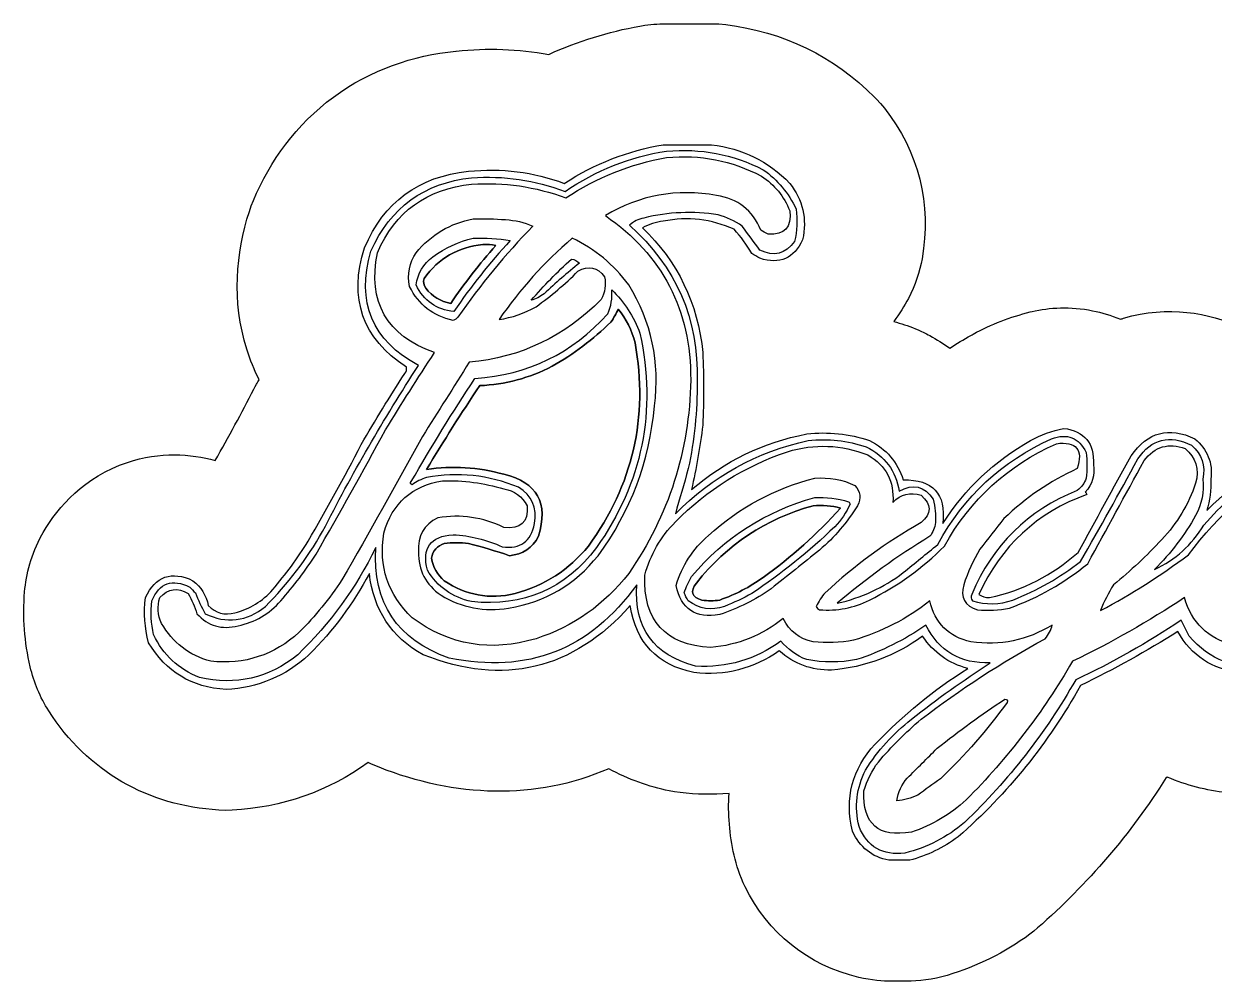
# Model space of a CAD drawing. Header units: millimetres. Extents: x -34.7 to 34.5, y -11.4 to 12.7.
# Drawn here: x -34.7 to -4.7, y -11.39 to 12.72 of the extents above; entities that cross this region are included whole.
import ezdxf

# ---------------------------------------------------------------- set-up
doc = ezdxf.new("R2010")
doc.units = ezdxf.units.MM
doc.layers.get('0').update_dxf_attribs({"linetype": 'CONTINUOUS'})

msp = doc.modelspace()

# ---------------------------------------------------------------- linework, layer by layer
for p, q in [((-19.172, 12.661), (-19.13, 12.668)), ((-18.53, 12.718), (-17.189, 12.718)), ((-17.189, 12.718), (-17.012, 12.697)), ((-23.811, 12.032), (-23.807, 12.032)), ((-23.807, 12.032), (-23.803, 12.033)), ((-13.263, 10.87), (-13.215, 10.821)), ((-13.215, 10.821), (-13.11, 10.712)), ((-13.11, 10.712), (-13.015, 10.594)), ((-29.015, 7.995), (-28.971, 8.135)), ((-28.971, 8.135), (-28.913, 8.27)), ((-9.337, 5.461), (-9.294, 5.471)), ((-11.949, 4.908), (-11.91, 4.888)), ((-11.91, 4.888), (-11.87, 4.866)), ((-10.836, 4.872), (-10.805, 4.89)), ((-10.805, 4.89), (-10.775, 4.906)), ((-28.867, 3.584), (-28.832, 3.645)), ((-28.899, 3.521), (-28.867, 3.584)), ((-34.243, -0.154), (-34.207, -0.091)), ((-25.939, -5.928), (-26.024, -5.881)), ((-25.747, -6.004), (-25.939, -5.928)), ((-18.299, -6.626), (-18.434, -6.598)), ((-11.886, -6.498), (-11.888, -6.5)), ((-18.162, -6.642), (-18.299, -6.626)), ((-29.618, -7.093), (-29.785, -7.083)), ((-29.451, -7.084), (-29.618, -7.093)), ((-9.249, -10.133), (-9.352, -10.209)), ((-9.152, -10.048), (-9.249, -10.133)), ((-12.461, -11.39), (-12.84, -11.39))]:
    msp.add_line(p, q)
for points in [[(-21.47, 11.948), (-20.739, 12.28), (-19.971, 12.519), (-19.172, 12.661)], [(-19.13, 12.668), (-18.921, 12.703), (-18.72, 12.718), (-18.53, 12.718)], [(-17.012, 12.697), (-15.566, 12.527), (-14.283, 11.898), (-13.263, 10.87)], [(-26.894, 10.875), (-25.955, 11.567), (-24.888, 11.919), (-23.811, 12.032)], [(-23.803, 12.033), (-23.018, 12.112), (-22.238, 12.085), (-21.47, 11.948)], [(-28.913, 8.27), (-28.488, 9.268), (-27.834, 10.183), (-26.894, 10.875)], [(-13.015, 10.594), (-12.152, 9.508), (-11.816, 8.168), (-12.065, 6.803)], [(-21.08, 8.7), (-20.312, 9.197), (-19.48, 9.522), (-18.584, 9.674)], [(-18.584, 9.674), (-18.178, 9.674), (-17.773, 9.674), (-17.367, 9.674)], [(-17.367, 9.674), (-16.597, 9.583), (-15.941, 9.259), (-15.398, 8.7)], [(-21.06, 8.497), (-20.281, 9.029), (-19.429, 9.367), (-18.503, 9.512)], [(-21.04, 8.335), (-20.261, 8.849), (-19.415, 9.188), (-18.503, 9.349)], [(-18.503, 9.512), (-17.645, 9.587), (-16.833, 9.432), (-16.068, 9.045)], [(-18.503, 9.349), (-17.656, 9.432), (-16.858, 9.276), (-16.109, 8.882)], [(-26.113, 7.076), (-25.621, 8.231), (-24.748, 8.874), (-23.495, 9.004)], [(-23.495, 9.004), (-22.665, 9.089), (-21.86, 8.987), (-21.08, 8.7)], [(-16.068, 9.045), (-15.704, 8.789), (-15.427, 8.457), (-15.236, 8.05)], [(-25.951, 6.995), (-25.459, 8.096), (-24.613, 8.711), (-23.414, 8.842)], [(-23.414, 8.842), (-22.604, 8.898), (-21.819, 8.783), (-21.06, 8.497)], [(-16.109, 8.882), (-15.782, 8.664), (-15.545, 8.373), (-15.398, 8.01)], [(-15.398, 8.7), (-15.067, 8.282), (-14.958, 7.809), (-15.074, 7.279)], [(-25.788, 6.955), (-25.337, 7.989), (-24.545, 8.564), (-23.414, 8.68)], [(-23.414, 8.68), (-22.599, 8.734), (-21.807, 8.619), (-21.04, 8.335)], [(-17.245, 8.395), (-18.244, 8.576), (-19.177, 8.407), (-20.045, 7.888)], [(-16.129, 7.523), (-16.336, 8.022), (-16.708, 8.313), (-17.245, 8.395)], [(-29.079, 4.523), (-29.462, 5.742), (-29.347, 6.945), (-29.015, 7.995)], [(-24.814, 6.955), (-24.433, 7.412), (-23.953, 7.696), (-23.373, 7.807)], [(-23.373, 7.807), (-23.103, 7.814), (-22.832, 7.807), (-22.562, 7.787)], [(-20.045, 7.888), (-18.602, 6.896), (-17.885, 5.516), (-17.894, 3.748)], [(-19.071, 7.827), (-19.214, 7.801), (-19.335, 7.74), (-19.437, 7.645)], [(-17.204, 7.908), (-17.833, 8.007), (-18.455, 7.98), (-19.071, 7.827)], [(-16.799, 7.543), (-17.37, 7.802), (-17.965, 7.87), (-18.584, 7.746)], [(-16.596, 7.624), (-16.783, 7.752), (-16.986, 7.846), (-17.204, 7.908)], [(-15.398, 8.01), (-15.345, 7.59), (-15.527, 7.394), (-15.946, 7.421)], [(-15.236, 8.05), (-15.2, 7.777), (-15.214, 7.506), (-15.277, 7.239)], [(-21.872, 7.624), (-22.564, 6.908), (-23.193, 6.144), (-23.759, 5.331)], [(-22.562, 7.787), (-22.32, 7.773), (-22.09, 7.719), (-21.872, 7.624)], [(-19.437, 7.645), (-18.26, 6.602), (-17.691, 5.29), (-17.732, 3.708)], [(-18.584, 7.746), (-18.772, 7.723), (-18.948, 7.669), (-19.112, 7.584)], [(-19.112, 7.584), (-18.222, 6.729), (-17.714, 5.681), (-17.59, 4.438)], [(-16.352, 6.934), (-16.481, 7.152), (-16.63, 7.355), (-16.799, 7.543)], [(-16.149, 7.015), (-16.298, 7.218), (-16.447, 7.421), (-16.596, 7.624)], [(-15.946, 7.421), (-16.01, 7.45), (-16.071, 7.484), (-16.129, 7.523)], [(-24.388, 6.853), (-24.077, 7.076), (-23.739, 7.231), (-23.373, 7.32)], [(-22.44, 7.259), (-22.96, 6.699), (-23.433, 6.104), (-23.86, 5.473)], [(-23.373, 7.32), (-23.059, 7.334), (-22.748, 7.314), (-22.44, 7.259)], [(-20.877, 7.32), (-21.582, 6.713), (-22.198, 6.03), (-22.724, 5.27)], [(-19.457, 6.143), (-19.834, 6.655), (-20.307, 7.048), (-20.877, 7.32)], [(-15.074, 7.279), (-15.29, 6.81), (-15.649, 6.654), (-16.149, 6.813)], [(-15.277, 7.239), (-15.507, 6.923), (-15.798, 6.849), (-16.149, 7.015)], [(-25.058, 4.073), (-26.165, 4.798), (-26.517, 5.799), (-26.113, 7.076)], [(-24.753, 4.114), (-25.922, 4.743), (-26.321, 5.704), (-25.951, 6.995)], [(-24.348, 4.438), (-25.558, 4.871), (-26.038, 5.709), (-25.788, 6.955)], [(-24.977, 6.102), (-25.039, 6.412), (-24.985, 6.696), (-24.814, 6.955)], [(-24.611, 6.305), (-24.248, 6.815), (-23.755, 7.099), (-23.13, 7.158)], [(-23.13, 7.158), (-23.755, 7.099), (-24.248, 6.815), (-24.611, 6.305)], [(-23.13, 7.158), (-23.755, 7.099), (-24.248, 6.815), (-24.611, 6.305)], [(-23.13, 7.158), (-23.755, 7.099), (-24.248, 6.815), (-24.611, 6.305)], [(-23.13, 7.158), (-23.755, 7.099), (-24.248, 6.815), (-24.611, 6.305)], [(-22.805, 7.137), (-23.215, 6.673), (-23.594, 6.186), (-23.942, 5.676)], [(-23.942, 5.676), (-23.594, 6.186), (-23.215, 6.673), (-22.805, 7.137)], [(-23.942, 5.676), (-23.594, 6.186), (-23.215, 6.673), (-22.805, 7.137)], [(-23.942, 5.676), (-23.594, 6.186), (-23.215, 6.673), (-22.805, 7.137)], [(-23.942, 5.676), (-23.594, 6.186), (-23.215, 6.673), (-22.805, 7.137)], [(-23.13, 7.158), (-23.021, 7.164), (-22.913, 7.157), (-22.805, 7.137)], [(-22.805, 7.137), (-22.913, 7.157), (-23.021, 7.164), (-23.13, 7.158)], [(-22.805, 7.137), (-22.913, 7.157), (-23.021, 7.164), (-23.13, 7.158)], [(-22.805, 7.137), (-22.913, 7.157), (-23.021, 7.164), (-23.13, 7.158)], [(-22.805, 7.137), (-22.913, 7.157), (-23.021, 7.164), (-23.13, 7.158)], [(-16.149, 6.813), (-16.217, 6.853), (-16.284, 6.894), (-16.352, 6.934)], [(-24.814, 6.143), (-24.773, 6.433), (-24.631, 6.67), (-24.388, 6.853)], [(-21.912, 5.757), (-21.593, 6.124), (-21.255, 6.469), (-20.898, 6.792)], [(-20.695, 6.691), (-21.004, 6.449), (-21.302, 6.192), (-21.588, 5.92)], [(-20.898, 6.792), (-20.82, 6.78), (-20.752, 6.746), (-20.695, 6.691)], [(-12.065, 6.803), (-12.124, 6.479), (-12.233, 6.139), (-12.407, 5.805)], [(-24.571, 6.062), (-24.624, 6.137), (-24.637, 6.219), (-24.611, 6.305)], [(-24.611, 6.305), (-24.637, 6.219), (-24.624, 6.137), (-24.571, 6.062)], [(-24.611, 6.305), (-24.637, 6.219), (-24.624, 6.137), (-24.571, 6.062)], [(-24.611, 6.305), (-24.637, 6.219), (-24.624, 6.137), (-24.571, 6.062)], [(-24.611, 6.305), (-24.637, 6.219), (-24.624, 6.137), (-24.571, 6.062)], [(-21.791, 5.595), (-21.415, 5.862), (-21.063, 6.16), (-20.735, 6.488)], [(-20.735, 6.488), (-20.47, 6.643), (-20.246, 6.595), (-20.066, 6.346)], [(-20.066, 6.346), (-20.023, 6.145), (-20.051, 5.956), (-20.147, 5.778)], [(-23.881, 5.25), (-24.384, 5.359), (-24.749, 5.643), (-24.977, 6.102)], [(-23.86, 5.473), (-24.3, 5.52), (-24.618, 5.743), (-24.814, 6.143)], [(-23.942, 5.676), (-24.193, 5.725), (-24.403, 5.853), (-24.571, 6.062)], [(-24.571, 6.062), (-24.403, 5.853), (-24.193, 5.725), (-23.942, 5.676)], [(-24.571, 6.062), (-24.403, 5.853), (-24.193, 5.725), (-23.942, 5.676)], [(-24.571, 6.062), (-24.403, 5.853), (-24.193, 5.725), (-23.942, 5.676)], [(-24.571, 6.062), (-24.403, 5.853), (-24.193, 5.725), (-23.942, 5.676)], [(-19.985, 5.412), (-19.898, 5.605), (-19.864, 5.808), (-19.883, 6.021)], [(-19.883, 6.021), (-19.567, 5.715), (-19.33, 5.35), (-19.173, 4.925)], [(-18.808, 3.099), (-18.663, 4.195), (-18.88, 5.21), (-19.457, 6.143)], [(-20.147, 5.778), (-21.065, 4.845), (-22.174, 4.317), (-23.475, 4.195)], [(-21.588, 5.92), (-21.691, 5.841), (-21.799, 5.787), (-21.912, 5.757)], [(-12.407, 5.805), (-12.507, 5.614), (-12.63, 5.416), (-12.777, 5.221)], [(-23.333, 3.789), (-21.995, 3.879), (-20.879, 4.421), (-19.985, 5.412)], [(-22.724, 5.27), (-22.397, 5.321), (-22.086, 5.429), (-21.791, 5.595)], [(-19.903, 5.209), (-19.832, 5.312), (-19.771, 5.42), (-19.721, 5.534)], [(-19.721, 5.534), (-19.771, 5.42), (-19.832, 5.312), (-19.903, 5.209)], [(-19.721, 5.534), (-19.771, 5.42), (-19.832, 5.312), (-19.903, 5.209)], [(-19.721, 5.534), (-19.516, 5.286), (-19.374, 5.002), (-19.295, 4.682)], [(-19.295, 4.682), (-19.374, 5.002), (-19.516, 5.286), (-19.721, 5.534)], [(-19.295, 4.682), (-19.374, 5.002), (-19.516, 5.286), (-19.721, 5.534)], [(-10.775, 4.906), (-10.32, 5.151), (-9.839, 5.337), (-9.337, 5.461)], [(-9.294, 5.471), (-8.854, 5.574), (-8.329, 5.61), (-7.766, 5.492)], [(-7.766, 5.492), (-7.543, 5.445), (-7.306, 5.377), (-7.066, 5.28)], [(-6.985, 5.305), (-5.868, 5.639), (-4.83, 5.433), (-4.043, 5.089)], [(-23.759, 5.331), (-23.789, 5.288), (-23.83, 5.261), (-23.881, 5.25)], [(-21.385, 4.093), (-20.844, 4.401), (-20.35, 4.773), (-19.903, 5.209)], [(-19.903, 5.209), (-20.35, 4.773), (-20.844, 4.401), (-21.385, 4.093)], [(-19.903, 5.209), (-20.35, 4.773), (-20.844, 4.401), (-21.385, 4.093)], [(-12.777, 5.221), (-12.686, 5.196), (-12.595, 5.169), (-12.505, 5.14)], [(-12.505, 5.14), (-12.328, 5.083), (-12.14, 5.008), (-11.949, 4.908)], [(-7.066, 5.28), (-7.039, 5.288), (-7.012, 5.297), (-6.985, 5.305)], [(-19.173, 4.925), (-18.746, 2.968), (-19.111, 1.168), (-20.269, -0.473)], [(-11.87, 4.866), (-11.695, 4.77), (-11.527, 4.664), (-11.365, 4.548)], [(-11.365, 4.548), (-11.193, 4.662), (-11.016, 4.77), (-10.836, 4.872)], [(-28.768, 3.755), (-28.889, 3.996), (-28.994, 4.252), (-29.079, 4.523)], [(-19.295, 4.682), (-18.957, 2.81), (-19.35, 1.106), (-20.472, -0.432)], [(-20.472, -0.432), (-19.35, 1.106), (-18.957, 2.81), (-19.295, 4.682)], [(-20.472, -0.432), (-19.35, 1.106), (-18.957, 2.81), (-19.295, 4.682)], [(-25.585, 2.49), (-25.183, 3.146), (-24.77, 3.796), (-24.348, 4.438)], [(-17.59, 4.438), (-17.563, 3.83), (-17.563, 3.221), (-17.59, 2.612)], [(-27.168, -0.067), (-26.436, 1.374), (-25.631, 2.767), (-24.753, 4.114)], [(-26.194, 2.125), (-25.845, 2.731), (-25.48, 3.326), (-25.098, 3.911)], [(-25.098, 3.911), (-25.059, 3.962), (-25.045, 4.016), (-25.058, 4.073)], [(-23.475, 4.195), (-23.867, 3.572), (-24.26, 2.95), (-24.652, 2.328)], [(-23.211, 3.606), (-22.566, 3.636), (-21.957, 3.798), (-21.385, 4.093)], [(-21.385, 4.093), (-21.957, 3.798), (-22.566, 3.636), (-23.211, 3.606)], [(-21.385, 4.093), (-21.957, 3.798), (-22.566, 3.636), (-23.211, 3.606)], [(-28.832, 3.645), (-28.81, 3.681), (-28.789, 3.718), (-28.768, 3.755)], [(-24.936, 1.191), (-24.426, 2.073), (-23.891, 2.939), (-23.333, 3.789)], [(-24.55, 1.496), (-24.12, 2.21), (-23.674, 2.914), (-23.211, 3.606)], [(-23.211, 3.606), (-23.674, 2.914), (-24.12, 2.21), (-24.55, 1.496)], [(-23.211, 3.606), (-23.674, 2.914), (-24.12, 2.21), (-24.55, 1.496)], [(-17.894, 3.748), (-17.923, 1.964), (-18.444, 0.34), (-19.457, -1.122)], [(-17.732, 3.708), (-17.728, 2.969), (-17.802, 2.238), (-17.955, 1.516)], [(-29.875, 1.722), (-29.538, 2.314), (-29.212, 2.914), (-28.899, 3.521)], [(-20.228, -0.676), (-19.404, 0.444), (-18.93, 1.702), (-18.808, 3.099)], [(-27.331, -0.635), (-26.739, 0.4), (-26.157, 1.442), (-25.585, 2.49)], [(-17.59, 2.612), (-17.659, 2.063), (-17.754, 1.522), (-17.874, 0.988)], [(-14.972, 2.389), (-14.431, 2.452), (-13.904, 2.398), (-13.389, 2.226)], [(-9.331, 2.226), (-9.068, 2.368), (-8.79, 2.47), (-8.499, 2.531)], [(-8.499, 2.531), (-7.966, 2.461), (-7.716, 2.157), (-7.748, 1.618)], [(-6.794, 1.841), (-6.379, 2.44), (-5.845, 2.583), (-5.191, 2.267)], [(-27.534, -0.31), (-27.066, 0.488), (-26.62, 1.3), (-26.194, 2.125)], [(-24.652, 2.328), (-25.318, 1.117), (-25.994, -0.087), (-26.681, -1.284)], [(-18.28, 0.38), (-17.349, 1.323), (-16.232, 1.939), (-14.932, 2.226)], [(-17.874, 0.988), (-17.033, 1.71), (-16.066, 2.177), (-14.972, 2.389)], [(-14.932, 2.226), (-14.432, 2.279), (-13.945, 2.225), (-13.471, 2.064)], [(-13.389, 2.226), (-12.965, 2.012), (-12.681, 1.68), (-12.537, 1.232)], [(-11.664, -0.391), (-11.01, 0.818), (-10.056, 1.704), (-8.803, 2.267)], [(-11.543, 0.136), (-10.978, 1.012), (-10.24, 1.709), (-9.331, 2.226)], [(-11.502, -0.432), (-10.847, 0.737), (-9.907, 1.596), (-8.681, 2.145)], [(-8.803, 2.267), (-8.406, 2.416), (-8.115, 2.301), (-7.931, 1.922)], [(-8.681, 2.145), (-8.176, 2.209), (-8, 1.999), (-8.154, 1.516)], [(-6.632, 1.76), (-6.279, 2.269), (-5.826, 2.384), (-5.272, 2.105)], [(-5.272, 2.105), (-5.016, 1.878), (-4.922, 1.594), (-4.988, 1.252)], [(-5.191, 2.267), (-4.874, 2.005), (-4.738, 1.667), (-4.785, 1.252)], [(-4.968, 0.096), (-4.079, 1.105), (-2.99, 1.802), (-1.701, 2.186)], [(-4.887, 0.461), (-4.085, 1.276), (-3.144, 1.878), (-2.066, 2.267)], [(-32.087, 1.675), (-31.262, 1.949), (-30.492, 1.889), (-29.875, 1.722)], [(-18.28, 0.177), (-17.481, 0.986), (-16.541, 1.574), (-15.459, 1.942)], [(-15.459, 1.942), (-14.773, 2.15), (-14.096, 2.123), (-13.43, 1.861)], [(-13.471, 2.064), (-13.001, 1.836), (-12.724, 1.464), (-12.639, 0.948)], [(-13.43, 1.861), (-12.972, 1.593), (-12.762, 1.193), (-12.801, 0.664)], [(-8.134, -0.594), (-7.687, 0.217), (-7.241, 1.029), (-6.794, 1.841)], [(-7.931, 1.922), (-7.904, 1.706), (-7.904, 1.489), (-7.931, 1.273)], [(-6.469, 1.719), (-6.199, 2.074), (-5.854, 2.176), (-5.435, 2.023)], [(-5.435, 2.023), (-5.161, 1.795), (-5.074, 1.504), (-5.171, 1.151)], [(-34.207, -0.091), (-33.831, 0.558), (-33.167, 1.316), (-32.087, 1.675)], [(-22.602, 1.374), (-23.247, 1.553), (-23.897, 1.593), (-24.55, 1.496)], [(-24.55, 1.496), (-23.897, 1.593), (-23.247, 1.553), (-22.602, 1.374)], [(-24.55, 1.496), (-23.897, 1.593), (-23.247, 1.553), (-22.602, 1.374)], [(-17.955, 1.516), (-18.065, 1.133), (-18.173, 0.755), (-18.28, 0.38)], [(-8.154, 1.516), (-8.842, 1.203), (-9.457, 0.783), (-10, 0.258)], [(-8.073, -0.818), (-7.577, 0.032), (-7.097, 0.891), (-6.632, 1.76)], [(-7.748, 1.618), (-7.706, 1.352), (-7.773, 1.122), (-7.951, 0.928)], [(-7.89, -0.878), (-7.416, -0.013), (-6.943, 0.853), (-6.469, 1.719)], [(-5.353, -0.655), (-4.6, 0.371), (-3.653, 1.169), (-2.512, 1.739)], [(-25.626, -0.107), (-25.412, 0.647), (-24.919, 1.087), (-24.145, 1.212)], [(-24.55, 1.293), (-24.683, 1.251), (-24.804, 1.19), (-24.916, 1.11)], [(-22.237, 1.049), (-22.987, 1.358), (-23.758, 1.44), (-24.55, 1.293)], [(-24.145, 1.212), (-23.621, 1.224), (-23.107, 1.156), (-22.602, 1.009)], [(-21.73, -0.188), (-21.469, 0.65), (-21.76, 1.171), (-22.602, 1.374)], [(-22.602, 1.374), (-21.76, 1.171), (-21.469, 0.65), (-21.73, -0.188)], [(-22.602, 1.374), (-21.76, 1.171), (-21.469, 0.65), (-21.73, -0.188)], [(-17.448, -0.168), (-16.673, 0.537), (-15.78, 1.017), (-14.769, 1.273)], [(-14.769, 1.273), (-14.412, 1.307), (-14.074, 1.246), (-13.755, 1.09)], [(-12.537, 1.232), (-11.793, 1.252), (-11.461, 0.887), (-11.543, 0.136)], [(-7.931, 1.273), (-7.974, 1.148), (-8.048, 1.047), (-8.154, 0.968)], [(-4.988, 1.252), (-4.956, 0.929), (-5.017, 0.624), (-5.171, 0.339)], [(-4.785, 1.252), (-4.783, 0.98), (-4.817, 0.716), (-4.887, 0.461)], [(-24.916, 1.11), (-24.957, 1.131), (-24.964, 1.158), (-24.936, 1.191)], [(-22.602, 1.009), (-22.336, 0.958), (-22.14, 0.816), (-22.014, 0.583)], [(-21.831, 0.136), (-21.758, 0.532), (-21.893, 0.836), (-22.237, 1.049)], [(-13.755, 1.09), (-13.614, 0.94), (-13.593, 0.771), (-13.694, 0.583)], [(-12.639, 0.948), (-12.293, 1.149), (-12.009, 1.081), (-11.786, 0.745)], [(-8.154, 0.968), (-9.404, 0.462), (-10.29, -0.41), (-10.812, -1.65)], [(-7.951, 0.928), (-7.932, 0.911), (-7.919, 0.891), (-7.91, 0.867)], [(-5.171, 1.151), (-5.354, 0.616), (-5.638, 0.143), (-6.023, -0.27)], [(-17.874, -1.203), (-17.043, -0.215), (-16.008, 0.448), (-14.769, 0.786)], [(-14.769, 0.786), (-14.479, 0.802), (-14.195, 0.768), (-13.917, 0.684)], [(-13.876, 0.623), (-13.975, 0.413), (-14.103, 0.223), (-14.262, 0.055)], [(-13.917, 0.684), (-13.898, 0.667), (-13.885, 0.647), (-13.876, 0.623)], [(-12.801, 0.664), (-12.6, 0.875), (-12.363, 0.936), (-12.091, 0.846)], [(-12.091, 0.846), (-11.82, 0.616), (-11.82, 0.386), (-12.091, 0.156)], [(-11.786, 0.745), (-11.737, 0.55), (-11.717, 0.354), (-11.725, 0.156)], [(-7.91, 0.867), (-9.17, 0.407), (-10.076, -0.432), (-10.63, -1.65)], [(-22.602, 0.035), (-23.134, 0.294), (-23.688, 0.375), (-24.266, 0.278)], [(-22.014, 0.583), (-21.986, 0.164), (-22.183, -0.019), (-22.602, 0.035)], [(-17.752, -1.365), (-16.982, -0.395), (-16.001, 0.254), (-14.81, 0.583)], [(-14.81, 0.583), (-16.001, 0.254), (-16.982, -0.395), (-17.752, -1.365)], [(-14.81, 0.583), (-16.001, 0.254), (-16.982, -0.395), (-17.752, -1.365)], [(-14.81, 0.583), (-16.001, 0.254), (-16.982, -0.395), (-17.752, -1.365)], [(-14.81, 0.583), (-16.001, 0.254), (-16.982, -0.395), (-17.752, -1.365)], [(-14.12, 0.522), (-14.707, -0.133), (-15.356, -0.715), (-16.068, -1.223)], [(-16.068, -1.223), (-15.356, -0.715), (-14.707, -0.133), (-14.12, 0.522)], [(-16.068, -1.223), (-15.356, -0.715), (-14.707, -0.133), (-14.12, 0.522)], [(-16.068, -1.223), (-15.356, -0.715), (-14.707, -0.133), (-14.12, 0.522)], [(-16.068, -1.223), (-15.356, -0.715), (-14.707, -0.133), (-14.12, 0.522)], [(-14.81, 0.583), (-14.572, 0.601), (-14.342, 0.581), (-14.12, 0.522)], [(-14.12, 0.522), (-14.342, 0.581), (-14.572, 0.601), (-14.81, 0.583)], [(-14.12, 0.522), (-14.342, 0.581), (-14.572, 0.601), (-14.81, 0.583)], [(-14.12, 0.522), (-14.342, 0.581), (-14.572, 0.601), (-14.81, 0.583)], [(-14.12, 0.522), (-14.342, 0.581), (-14.572, 0.601), (-14.81, 0.583)], [(-13.694, 0.583), (-13.951, 0.163), (-14.269, -0.209), (-14.648, -0.533)], [(-5.171, 0.339), (-5.453, -0.16), (-5.798, -0.613), (-6.206, -1.021)], [(-24.266, 0.278), (-24.618, 0.104), (-24.78, -0.181), (-24.753, -0.574)], [(-22.643, -0.452), (-22.185, -0.515), (-21.914, -0.319), (-21.831, 0.136)], [(-19.051, -1.163), (-18.909, -0.649), (-18.652, -0.202), (-18.28, 0.177)], [(-14.262, 0.055), (-14.912, -0.568), (-15.608, -1.129), (-16.352, -1.629)], [(-12.091, 0.156), (-12.964, -0.338), (-13.769, -0.926), (-14.505, -1.609)], [(-11.725, 0.156), (-11.741, 0.028), (-11.789, -0.087), (-11.867, -0.188)], [(-10, 0.258), (-10.203, 0.001), (-10.406, -0.256), (-10.609, -0.513)], [(-6.206, -1.021), (-5.681, -0.78), (-5.269, -0.408), (-4.968, 0.096)], [(-34.677, -1.588), (-34.64, -1.138), (-34.513, -0.639), (-34.243, -0.154)], [(-28.609, -1.954), (-28.045, -1.387), (-27.565, -0.758), (-27.168, -0.067)], [(-24.916, -2.238), (-25.523, -1.656), (-25.76, -0.946), (-25.626, -0.107)], [(-24.53, -1.041), (-24.671, -0.483), (-24.454, -0.185), (-23.881, -0.148)], [(-23.881, -0.148), (-23.448, -0.17), (-23.036, -0.271), (-22.643, -0.452)], [(-22.46, -0.676), (-22.126, -0.644), (-21.882, -0.482), (-21.73, -0.188)], [(-21.73, -0.188), (-21.882, -0.482), (-22.126, -0.644), (-22.46, -0.676)], [(-21.73, -0.188), (-21.882, -0.482), (-22.126, -0.644), (-22.46, -0.676)], [(-18.26, -1.426), (-18.113, -0.93), (-17.842, -0.511), (-17.448, -0.168)], [(-11.867, -0.188), (-12.691, -0.687), (-13.469, -1.248), (-14.201, -1.873)], [(-6.023, -0.27), (-6.404, -0.678), (-6.81, -1.057), (-7.241, -1.406)], [(-28.426, -1.528), (-28.097, -1.145), (-27.8, -0.739), (-27.534, -0.31)], [(-25.829, -0.473), (-26.328, -1.486), (-26.984, -2.386), (-27.797, -3.172)], [(-23.982, -3.253), (-25.294, -2.792), (-25.91, -1.866), (-25.829, -0.473)], [(-24.753, -0.574), (-24.76, -1.041), (-24.571, -1.406), (-24.185, -1.67)], [(-24.429, -0.736), (-24.392, -0.551), (-24.283, -0.429), (-24.104, -0.371)], [(-24.104, -0.371), (-24.283, -0.429), (-24.392, -0.551), (-24.429, -0.736)], [(-24.104, -0.371), (-24.283, -0.429), (-24.392, -0.551), (-24.429, -0.736)], [(-24.104, -0.371), (-23.901, -0.344), (-23.698, -0.344), (-23.495, -0.371)], [(-23.495, -0.371), (-23.698, -0.344), (-23.901, -0.344), (-24.104, -0.371)], [(-23.495, -0.371), (-23.698, -0.344), (-23.901, -0.344), (-24.104, -0.371)], [(-23.495, -0.371), (-23.145, -0.455), (-22.8, -0.557), (-22.46, -0.676)], [(-22.46, -0.676), (-22.8, -0.557), (-23.145, -0.455), (-23.495, -0.371)], [(-22.46, -0.676), (-22.8, -0.557), (-23.145, -0.455), (-23.495, -0.371)], [(-20.269, -0.473), (-21.059, -1.516), (-22.107, -1.969), (-23.414, -1.832)], [(-20.472, -0.432), (-20.96, -1.031), (-21.575, -1.43), (-22.318, -1.629)], [(-22.318, -1.629), (-21.575, -1.43), (-20.96, -1.031), (-20.472, -0.432)], [(-22.318, -1.629), (-21.575, -1.43), (-20.96, -1.031), (-20.472, -0.432)], [(-14.648, -0.533), (-15.053, -0.858), (-15.459, -1.183), (-15.865, -1.508)], [(-13.389, -1.792), (-12.685, -1.443), (-12.056, -0.99), (-11.502, -0.432)], [(-12.537, -1.102), (-12.246, -0.865), (-11.955, -0.628), (-11.664, -0.391)], [(-10.609, -0.513), (-10.776, -0.796), (-10.911, -1.093), (-11.015, -1.406)], [(-10.366, -1.731), (-9.521, -1.549), (-8.777, -1.17), (-8.134, -0.594)], [(-28.223, -1.812), (-27.896, -1.441), (-27.599, -1.049), (-27.331, -0.635)], [(-24.104, -1.305), (-24.281, -1.155), (-24.389, -0.965), (-24.429, -0.736)], [(-24.429, -0.736), (-24.389, -0.965), (-24.281, -1.155), (-24.104, -1.305)], [(-24.429, -0.736), (-24.389, -0.965), (-24.281, -1.155), (-24.104, -1.305)], [(-22.481, -1.995), (-21.561, -1.842), (-20.81, -1.403), (-20.228, -0.676)], [(-9.858, -1.995), (-9.137, -1.732), (-8.481, -1.36), (-7.89, -0.878)], [(-9.777, -1.792), (-9.159, -1.55), (-8.591, -1.225), (-8.073, -0.818)], [(-7.565, -2.055), (-6.79, -1.644), (-6.053, -1.178), (-5.353, -0.655)], [(-31.633, -1.731), (-31.376, -1.19), (-30.977, -1.048), (-30.435, -1.305)], [(-25.991, -1.122), (-26.395, -1.881), (-26.902, -2.564), (-27.513, -3.172)], [(-24.632, -3.172), (-25.435, -2.722), (-25.888, -2.039), (-25.991, -1.122)], [(-23.414, -1.832), (-23.9, -1.725), (-24.272, -1.461), (-24.53, -1.041)], [(-19.457, -1.122), (-20.069, -1.91), (-20.846, -2.458), (-21.791, -2.766)], [(-17.387, -2.989), (-18.539, -2.92), (-19.093, -2.311), (-19.051, -1.163)], [(-14.201, -1.873), (-13.593, -1.738), (-13.038, -1.481), (-12.537, -1.102)], [(-31.47, -1.812), (-31.278, -1.361), (-30.96, -1.246), (-30.517, -1.467)], [(-30.517, -1.467), (-30.469, -1.514), (-30.422, -1.562), (-30.375, -1.609)], [(-30.435, -1.305), (-30.23, -1.464), (-30.102, -1.673), (-30.05, -1.934)], [(-26.681, -1.284), (-26.996, -1.757), (-27.355, -2.197), (-27.757, -2.603)], [(-22.318, -1.629), (-22.965, -1.783), (-23.56, -1.675), (-24.104, -1.305)], [(-24.104, -1.305), (-23.56, -1.675), (-22.965, -1.783), (-22.318, -1.629)], [(-24.104, -1.305), (-23.56, -1.675), (-22.965, -1.783), (-22.318, -1.629)], [(-19.254, -1.406), (-20.425, -3.043), (-22.002, -3.659), (-23.982, -3.253)], [(-17.773, -3.456), (-18.826, -3.184), (-19.32, -2.501), (-19.254, -1.406)], [(-17.164, -2.157), (-17.772, -2.266), (-18.138, -2.022), (-18.26, -1.426)], [(-18.057, -1.609), (-18.007, -1.469), (-17.946, -1.334), (-17.874, -1.203)], [(-17.61, -1.792), (-17.869, -1.72), (-17.916, -1.578), (-17.752, -1.365)], [(-17.752, -1.365), (-17.916, -1.578), (-17.869, -1.72), (-17.61, -1.792)], [(-17.752, -1.365), (-17.916, -1.578), (-17.869, -1.72), (-17.61, -1.792)], [(-17.752, -1.365), (-17.916, -1.578), (-17.869, -1.72), (-17.61, -1.792)], [(-17.752, -1.365), (-17.916, -1.578), (-17.869, -1.72), (-17.61, -1.792)], [(-16.068, -1.223), (-16.404, -1.466), (-16.77, -1.655), (-17.164, -1.792)], [(-17.164, -1.792), (-16.77, -1.655), (-16.404, -1.466), (-16.068, -1.223)], [(-17.164, -1.792), (-16.77, -1.655), (-16.404, -1.466), (-16.068, -1.223)], [(-17.164, -1.792), (-16.77, -1.655), (-16.404, -1.466), (-16.068, -1.223)], [(-17.164, -1.792), (-16.77, -1.655), (-16.404, -1.466), (-16.068, -1.223)], [(-11.015, -1.406), (-11.106, -1.732), (-10.991, -1.942), (-10.67, -2.035)], [(-7.241, -1.406), (-7.373, -1.617), (-7.481, -1.834), (-7.565, -2.055)], [(-34.537, -3.474), (-34.682, -2.854), (-34.729, -2.221), (-34.677, -1.588)], [(-31.552, -2.867), (-31.65, -2.495), (-31.677, -2.116), (-31.633, -1.731)], [(-31.227, -2.38), (-31.33, -2.167), (-31.344, -1.951), (-31.267, -1.731)], [(-31.267, -1.731), (-31.061, -1.503), (-30.824, -1.469), (-30.557, -1.629)], [(-30.557, -1.629), (-30.467, -1.791), (-30.393, -1.96), (-30.334, -2.137)], [(-30.375, -1.609), (-30.301, -1.79), (-30.22, -1.966), (-30.131, -2.137)], [(-29.38, -2.116), (-29.002, -2.019), (-28.684, -1.822), (-28.426, -1.528)], [(-24.185, -1.67), (-23.66, -1.987), (-23.092, -2.096), (-22.481, -1.995)], [(-17.955, -1.812), (-17.999, -1.748), (-18.033, -1.681), (-18.057, -1.609)], [(-17.164, -1.792), (-17.313, -1.819), (-17.461, -1.819), (-17.61, -1.792)], [(-17.61, -1.792), (-17.461, -1.819), (-17.313, -1.819), (-17.164, -1.792)], [(-17.61, -1.792), (-17.461, -1.819), (-17.313, -1.819), (-17.164, -1.792)], [(-17.61, -1.792), (-17.461, -1.819), (-17.313, -1.819), (-17.164, -1.792)], [(-17.61, -1.792), (-17.461, -1.819), (-17.313, -1.819), (-17.164, -1.792)], [(-15.865, -1.508), (-16.264, -1.788), (-16.697, -2.005), (-17.164, -2.157)], [(-16.352, -1.629), (-16.577, -1.749), (-16.807, -1.857), (-17.042, -1.954)], [(-14.505, -1.609), (-14.597, -1.713), (-14.671, -1.828), (-14.729, -1.954)], [(-14.648, -2.035), (-14.205, -2.074), (-13.786, -1.993), (-13.389, -1.792)], [(-10.812, -1.65), (-10.844, -1.708), (-10.837, -1.762), (-10.792, -1.812)], [(-10.792, -1.812), (-10.454, -1.917), (-10.116, -1.911), (-9.777, -1.792)], [(-10.63, -1.65), (-10.554, -1.71), (-10.466, -1.737), (-10.366, -1.731)], [(-5.455, -1.731), (-6.353, -2.33), (-7.294, -2.864), (-8.276, -3.334)], [(-4.217, -2.928), (-4.858, -2.76), (-5.271, -2.361), (-5.455, -1.731)], [(-31.43, -2.664), (-31.491, -2.383), (-31.504, -2.099), (-31.47, -1.812)], [(-30.131, -2.137), (-29.589, -2.394), (-29.082, -2.333), (-28.609, -1.954)], [(-30.05, -1.934), (-29.864, -2.122), (-29.641, -2.183), (-29.38, -2.116)], [(-29.299, -2.441), (-28.87, -2.35), (-28.512, -2.141), (-28.223, -1.812)], [(-19.416, -1.934), (-20.87, -3.556), (-22.608, -3.968), (-24.632, -3.172)], [(-17.813, -3.618), (-18.736, -3.426), (-19.27, -2.864), (-19.416, -1.934)], [(-17.042, -1.954), (-17.374, -2.068), (-17.679, -2.02), (-17.955, -1.812)], [(-14.729, -1.954), (-14.712, -1.992), (-14.685, -2.019), (-14.648, -2.035)], [(-11.867, -1.812), (-12.444, -2.266), (-13.086, -2.597), (-13.795, -2.806)], [(-10.832, -2.847), (-11.395, -2.717), (-11.74, -2.372), (-11.867, -1.812)], [(-10.67, -2.035), (-10.398, -2.064), (-10.127, -2.05), (-9.858, -1.995)], [(-29.989, -3.334), (-30.533, -3.182), (-30.946, -2.864), (-31.227, -2.38)], [(-30.334, -2.137), (-30.054, -2.446), (-29.709, -2.547), (-29.299, -2.441)], [(-21.791, -2.766), (-22.926, -3.106), (-23.968, -2.931), (-24.916, -2.238)], [(-15.561, -2.258), (-16.097, -2.682), (-16.706, -2.925), (-17.387, -2.989)], [(-14.81, -2.847), (-15.155, -2.772), (-15.406, -2.576), (-15.561, -2.258)], [(-5.536, -2.299), (-6.379, -2.866), (-7.265, -3.367), (-8.194, -3.801)], [(-5.333, -2.705), (-5.401, -2.57), (-5.468, -2.434), (-5.536, -2.299)], [(-30.273, -3.74), (-30.803, -3.533), (-31.189, -3.174), (-31.43, -2.664)], [(-27.757, -2.603), (-28.389, -3.18), (-29.134, -3.423), (-29.989, -3.334)], [(-11.969, -2.421), (-12.506, -2.797), (-13.087, -3.088), (-13.714, -3.293)], [(-10.345, -3.374), (-11.095, -3.399), (-11.636, -3.081), (-11.969, -2.421)], [(-8.783, -2.421), (-9.415, -2.807), (-10.098, -2.949), (-10.832, -2.847)], [(-8.966, -2.766), (-8.875, -2.659), (-8.814, -2.544), (-8.783, -2.421)], [(-5.617, -2.583), (-6.406, -3.083), (-7.225, -3.536), (-8.073, -3.943)], [(-4.055, -3.618), (-4.758, -3.541), (-5.279, -3.196), (-5.617, -2.583)], [(-29.603, -4.044), (-30.465, -3.993), (-31.114, -3.6), (-31.552, -2.867)], [(-15.622, -2.827), (-16.264, -3.295), (-16.981, -3.505), (-17.773, -3.456)], [(-14.972, -3.293), (-15.229, -3.191), (-15.446, -3.036), (-15.622, -2.827)], [(-13.795, -2.806), (-14.132, -2.865), (-14.47, -2.879), (-14.81, -2.847)], [(-12.05, -2.705), (-12.735, -3.2), (-13.5, -3.484), (-14.343, -3.557)], [(-12.091, -4.795), (-11.104, -4.039), (-10.062, -3.362), (-8.966, -2.766)], [(-10.914, -3.517), (-11.395, -3.386), (-11.774, -3.116), (-12.05, -2.705)], [(-3.365, -3.415), (-4.16, -3.548), (-4.816, -3.311), (-5.333, -2.705)], [(-27.797, -3.172), (-28.53, -3.764), (-29.355, -3.953), (-30.273, -3.74)], [(-27.513, -3.172), (-28.103, -3.713), (-28.799, -4.004), (-29.603, -4.044)], [(-15.662, -3.07), (-16.31, -3.526), (-17.027, -3.709), (-17.813, -3.618)], [(-14.343, -3.557), (-14.851, -3.566), (-15.29, -3.404), (-15.662, -3.07)], [(-13.714, -3.293), (-14.134, -3.37), (-14.553, -3.37), (-14.972, -3.293)], [(-34.069, -4.583), (-34.288, -4.241), (-34.445, -3.866), (-34.537, -3.474)], [(-13.247, -5.424), (-12.546, -4.688), (-11.768, -4.053), (-10.914, -3.517)], [(-12.334, -4.795), (-11.694, -4.29), (-11.031, -3.816), (-10.345, -3.374)], [(-8.276, -3.334), (-9.013, -4.613), (-9.906, -5.776), (-10.954, -6.824)], [(-8.194, -3.801), (-8.95, -5.132), (-9.883, -6.329), (-10.995, -7.392)], [(-8.073, -3.943), (-8.879, -5.392), (-9.907, -6.663), (-11.157, -7.758)], [(-11.685, -5.526), (-11.132, -5.087), (-10.564, -4.674), (-9.98, -4.288)], [(-9.919, -4.369), (-10.42, -5.059), (-10.982, -5.702), (-11.604, -6.297)], [(-9.98, -4.288), (-9.918, -4.288), (-9.898, -4.315), (-9.919, -4.369)], [(-29.785, -7.083), (-31.558, -6.977), (-33.092, -6.113), (-34.069, -4.583)], [(-13.491, -6.073), (-13.178, -5.585), (-12.792, -5.158), (-12.334, -4.795)], [(-13.166, -5.871), (-12.835, -5.485), (-12.476, -5.126), (-12.091, -4.795)], [(-13.816, -7.616), (-14.019, -6.78), (-13.83, -6.049), (-13.247, -5.424)], [(-12.436, -6.276), (-12.185, -6.026), (-11.935, -5.776), (-11.685, -5.526)], [(-26.024, -5.881), (-27.024, -6.612), (-28.19, -7.021), (-29.451, -7.084)], [(-13.531, -6.601), (-13.452, -6.335), (-13.331, -6.091), (-13.166, -5.871)], [(-19.958, -6.04), (-21.816, -6.844), (-23.823, -6.761), (-25.747, -6.004)], [(-18.434, -6.598), (-18.942, -6.492), (-19.462, -6.315), (-19.958, -6.04)], [(-13.653, -7.494), (-13.771, -6.999), (-13.717, -6.526), (-13.491, -6.073)], [(-12.699, -6.845), (-12.667, -6.63), (-12.579, -6.441), (-12.436, -6.276)], [(-11.604, -6.297), (-11.793, -6.432), (-11.982, -6.567), (-12.172, -6.703)], [(-5.912, -6.264), (-6.804, -7.676), (-7.886, -8.94), (-9.152, -10.048)], [(-5.89, -6.252), (-5.897, -6.256), (-5.904, -6.26), (-5.912, -6.264)], [(-4.387, -6.644), (-4.897, -6.588), (-5.405, -6.461), (-5.89, -6.252)], [(-11.888, -6.5), (-11.888, -6.499), (-11.887, -6.498), (-11.886, -6.498)], [(-16.929, -6.664), (-17.337, -6.698), (-17.75, -6.689), (-18.162, -6.642)], [(-16.8, -8.221), (-16.917, -7.694), (-16.959, -7.172), (-16.929, -6.664)], [(-12.334, -7.636), (-13.164, -7.78), (-13.563, -7.435), (-13.531, -6.601)], [(-12.172, -6.703), (-12.338, -6.787), (-12.514, -6.835), (-12.699, -6.845)], [(-10.954, -6.824), (-11.353, -7.196), (-11.813, -7.466), (-12.334, -7.636)], [(-12.496, -8.164), (-13.058, -8.234), (-13.443, -8.011), (-13.653, -7.494)], [(-10.995, -7.392), (-11.433, -7.767), (-11.933, -8.024), (-12.496, -8.164)], [(-12.902, -8.346), (-13.33, -8.264), (-13.635, -8.02), (-13.816, -7.616)], [(-11.157, -7.758), (-11.529, -8.032), (-11.935, -8.228), (-12.375, -8.346)], [(-16.522, -9.013), (-16.657, -8.737), (-16.745, -8.467), (-16.8, -8.221)], [(-12.375, -8.346), (-12.551, -8.346), (-12.726, -8.346), (-12.902, -8.346)], [(-13.66, -11.296), (-14.941, -10.995), (-15.954, -10.167), (-16.522, -9.013)], [(-9.352, -10.209), (-9.981, -10.672), (-10.678, -11.021), (-11.433, -11.243)], [(-12.84, -11.39), (-13.049, -11.39), (-13.334, -11.373), (-13.66, -11.296)], [(-11.433, -11.243), (-11.8, -11.351), (-12.15, -11.39), (-12.461, -11.39)]]:
    msp.add_open_spline(points, degree=3)

doc.saveas('drawing.dxf')
